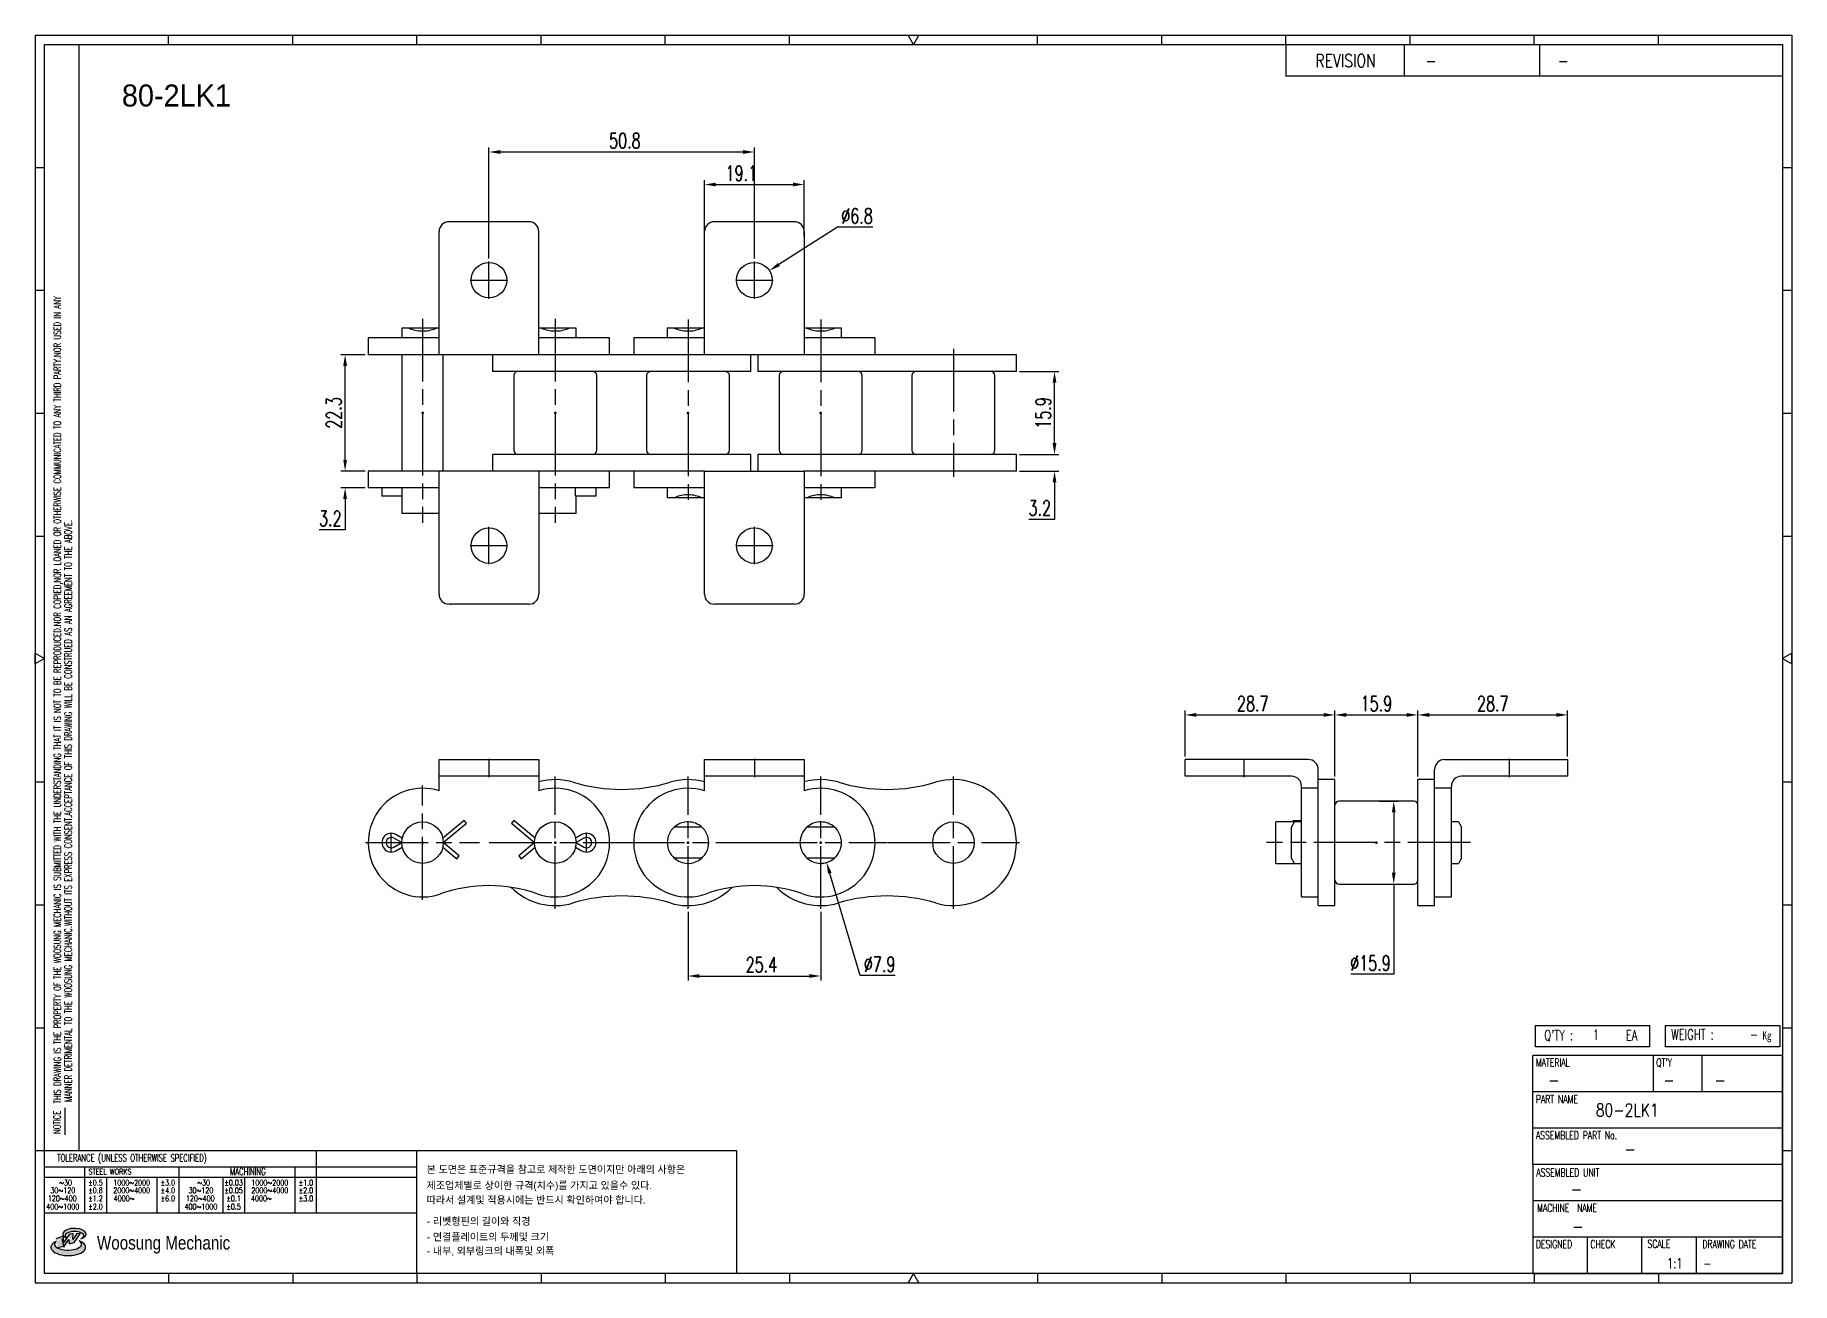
# Model space of a CAD drawing. Header units: millimetres. Extents: x 1209 to 1546, y 59 to 298.
import ezdxf
from ezdxf.enums import TextEntityAlignment as Align

# ---------------------------------------------------------------- set-up
doc = ezdxf.new("R2010")
doc.units = ezdxf.units.MM
doc.linetypes.add('AM_ISO08W050', pattern=[18, 12, -1.5, 3, -1.5])
doc.layers.get('Defpoints').update_dxf_attribs({"color": 80})
doc.layers.add('2d ConnectionPoints', color=7, linetype='Continuous', lineweight=50)
doc.layers.add('CL1', color=140, linetype='AM_ISO08W050', lineweight=25)
for name, color, linetype in [('S-DIM', 7, 'Continuous'), ('TITLE', 7, 'Continuous'), ('도면레이아웃', 7, 'Continuous')]:
    doc.layers.add(name, color=color, linetype=linetype)
doc.styles.add('HAN', font='ROMANS.shx', dxfattribs={"width": 0.7, "bigfont": 'whgtxt.shx'})
doc.styles.add('HKD_ST2', font='romans.shx', dxfattribs={"width": 0.7, "height": 4, "bigfont": '@extfont2.shx'})
doc.styles.add('HSG', font='SIMPLEX.shx', dxfattribs={"width": 0.7, "bigfont": 'HSG.shx'})
doc.styles.add('MtXpl_', font='Gulim.ttf')
doc.styles.add('SLDTEXTSTYLE4', font='arial.ttf', dxfattribs={"width": 0.8})
doc.dimstyles.new('AP1.2', dxfattribs={"dimscale": 1.2, "dimtxt": 2.4, "dimasz": 1.8, "dimexe": 0.7, "dimexo": 0.5, "dimgap": 0.6, "dimtad": 1, "dimtoh": 1, "dimdec": 1, "dimrnd": 0.01, "dimzin": 9, "dimdsep": 46, "dimtxsty": 'HSG', "dimcen": 0, "dimclrd": 251, "dimclre": 251, "dimclrt": 60, "dimazin": 2, "dimtp": 1, "dimtm": 1, "dimtfac": 0.5, "dimtdec": 1, "dimtofl": 0, "dimtmove": 0, "dimatfit": 3, "dimfxl": 0, "dimtvp": 1, "dimtolj": 2, "dimlwd": -1, "dimlwe": -1, "dimarcsym": 0})

# ---------------------------------------------------------------- blocks, each defined once
blk = doc.blocks.new('MAST')
at = {"layer": '도면레이아웃'}
h = blk.add_hatch(color=10, dxfattribs=at)
h.paths.add_polyline_path([(1.544, 35.177), (1.554, 34.966), (1.779, 35.034), (2.054, 35.422), (1.908, 35.446), (1.728, 35.167), (1.741, 35.439), (1.547, 35.405), (1.292, 35.041), (1.295, 35.33), (0.943, 35.208), (1.03, 34.8), (1.336, 34.885)])
edge = h.paths.add_edge_path()
edge.add_ellipse((1.795, 35.421), major_axis=(-0.53, 0), ratio=0.487785, start_angle=122.36065, end_angle=403.39574)
edge.add_line((1.411, 35.244), (1.419, 35.261))
edge.add_ellipse((1.798, 35.344), major_axis=(-0.423, 0), ratio=0.444396, start_angle=131.58977, end_angle=386.19408, ccw=False)
edge = h.paths.add_edge_path()
edge.add_ellipse((1.512, 34.815), major_axis=(-0.793, 0), ratio=0.480113, start_angle=314.67633, end_angle=590.85213)
edge.add_ellipse((1.501, 34.958), major_axis=(-0.62, 0), ratio=0.43311, start_angle=331.7024, end_angle=574.42495, ccw=False)
at = {"color": 140}
for p, q in [((0, 90.118), (80.15, 90.118)), ((0, 90.118), (0, 33.191)), ((80.15, 90.118), (80.15, 33.191)), ((57.068, 89.693), (57.068, 88.246)), ((62.47, 89.693), (62.47, 88.246)), ((68.635, 89.693), (68.635, 88.246)), ((79.725, 88.246), (57.068, 88.246)), ((68.449, 43.961), (68.449, 44.936)), ((68.449, 44.936), (73.654, 44.936)), ((73.654, 44.936), (73.654, 43.961)), ((74.39, 43.961), (74.39, 44.936)), ((74.39, 44.936), (79.595, 44.936)), ((79.595, 44.936), (79.595, 43.961)), ((68.336, 38.59), (68.336, 43.563)), ((79.725, 43.563), (68.336, 43.563)), ((73.654, 43.961), (68.449, 43.961)), ((73.827, 43.563), (73.827, 41.905)), ((79.595, 43.961), (74.39, 43.961)), ((76.037, 43.563), (76.037, 41.905)), ((79.725, 38.59), (79.725, 43.563)), ((79.725, 41.905), (68.336, 41.905)), ((79.725, 40.248), (68.336, 40.248)), ((68.336, 38.59), (68.336, 33.616)), ((79.725, 38.59), (68.336, 38.59)), ((79.725, 33.616), (79.725, 38.59)), ((79.725, 36.932), (68.336, 36.932)), ((79.725, 35.274), (68.336, 35.274)), ((70.822, 33.616), (70.822, 35.274)), ((73.309, 33.616), (73.309, 35.274)), ((75.796, 33.616), (75.796, 35.274)), ((0, 33.191), (80.15, 33.191)), ((68.336, 33.616), (79.725, 33.616))]:
    blk.add_line(p, q, dxfattribs=at)
for p, q in [((6.089, 89.693), (6.089, 90.118)), ((11.753, 89.693), (11.753, 90.118)), ((17.418, 89.693), (17.418, 90.118)), ((23.082, 89.693), (23.082, 90.118)), ((28.746, 89.693), (28.746, 90.118)), ((34.411, 89.693), (34.411, 90.118)), ((45.739, 89.693), (45.739, 90.118)), ((51.404, 89.693), (51.404, 90.118)), ((57.068, 89.693), (57.068, 90.118)), ((62.732, 89.693), (62.732, 90.118)), ((68.397, 89.693), (68.397, 90.118)), ((74.061, 89.693), (74.061, 90.118)), ((0, 84.085), (0.425, 84.085)), ((79.725, 84.085), (80.15, 84.085)), ((0, 78.478), (0.425, 78.478)), ((79.725, 78.478), (80.15, 78.478)), ((0, 72.87), (0.425, 72.87)), ((79.725, 72.87), (80.15, 72.87)), ((0, 67.262), (0.425, 67.262)), ((79.725, 67.262), (80.15, 67.262)), ((0, 56.047), (0.425, 56.047)), ((79.725, 56.047), (80.15, 56.047)), ((0, 50.439), (0.425, 50.439)), ((79.725, 50.439), (80.15, 50.439)), ((0, 44.832), (0.425, 44.832)), ((79.725, 44.832), (80.15, 44.832)), ((1.377, 39.947), (1.377, 41.174)), ((0, 39.224), (0.425, 39.224)), ((79.725, 39.224), (80.15, 39.224)), ((6.089, 33.616), (6.089, 33.191)), ((11.753, 33.616), (11.753, 33.191)), ((17.418, 33.616), (17.418, 33.191)), ((23.082, 33.616), (23.082, 33.191)), ((28.746, 33.616), (28.746, 33.191)), ((34.411, 33.616), (34.411, 33.191)), ((45.739, 33.616), (45.739, 33.191)), ((51.404, 33.616), (51.404, 33.191)), ((57.068, 33.616), (57.068, 33.191)), ((62.732, 33.616), (62.732, 33.191)), ((68.397, 33.616), (68.397, 33.191)), ((74.061, 33.616), (74.061, 33.191))]:
    blk.add_line(p, q)
at = {"color": 2}
for p, q in [((2.017, 39.224), (2.017, 89.693)), ((0.425, 39.224), (17.418, 39.224)), ((0.425, 38.487), (17.418, 38.487)), ((2.257, 38.487), (2.257, 36.382)), ((6.557, 38.5), (6.557, 36.382)), ((11.857, 38.487), (11.857, 36.382)), ((12.816, 39.224), (12.816, 36.382)), ((17.418, 33.616), (17.418, 39.224)), ((0.425, 38.012), (17.418, 38.012)), ((3.257, 38.012), (3.257, 36.382)), ((5.557, 38.012), (5.557, 36.382)), ((8.557, 38.012), (8.557, 36.382)), ((9.557, 38.026), (9.557, 36.382)), ((0.425, 36.382), (17.418, 36.382))]:
    blk.add_line(p, q, dxfattribs=at)
for points in [[(40.075, 89.693), (39.83, 90.118), (40.32, 90.118)], [(0.425, 61.679), (0, 61.433), (0, 61.924)], [(79.725, 61.679), (80.15, 61.433), (80.15, 61.924)], [(40.075, 33.616), (39.83, 33.191), (40.32, 33.191)]]:
    blk.add_lwpolyline(points, close=True)
at = {"color": 140}
blk.add_lwpolyline([(0.425, 89.693), (79.725, 89.693), (79.725, 33.616), (0.425, 33.616)], close=True, dxfattribs=at)
at = {"layer": '도면레이아웃'}
for p, q in [((1.295, 35.33), (0.943, 35.208)), ((1.547, 35.405), (1.292, 35.041)), ((1.292, 35.041), (1.295, 35.33)), ((1.741, 35.439), (1.547, 35.405)), ((1.908, 35.446), (1.728, 35.167)), ((1.728, 35.167), (1.741, 35.439)), ((1.779, 35.034), (2.054, 35.422)), ((2.054, 35.422), (1.908, 35.446)), ((1.03, 34.8), (1.336, 34.885)), ((1.224, 35.208), (1.311, 34.8)), ((1.224, 35.208), (1.224, 35.208)), ((1.336, 34.885), (1.544, 35.177)), ((1.419, 35.261), (1.411, 35.244)), ((1.544, 35.177), (1.554, 34.966)), ((1.554, 34.966), (1.779, 35.034))]:
    blk.add_line(p, q, dxfattribs=at)
for centre, major_axis, ratio, start_param, end_param in [((1.795, 35.421), (-0.53, 0), 0.487785, 2.135596, 7.040584), ((1.798, 35.344), (-0.423, 0), 0.444396, 2.296675, 6.740358), ((1.512, 34.815), (-0.793, 0), 0.480113, 5.492138, 10.312315), ((1.501, 34.958), (-0.62, 0), 0.43311, 5.789299, 10.025607)]:
    blk.add_ellipse(centre, major_axis=major_axis, ratio=ratio, start_param=start_param, end_param=end_param, dxfattribs=at)
for s, height, style, width, p in [('REVISION', 0.5806, 'HAN', 0.8, (58.415, 88.664)), ('-', 0.581, 'HAN', 0.8, (63.426, 88.664)), ('-', 0.581, 'HAN', 0.8, (69.468, 88.664)), ("Q'TY : ", 0.4746, 'HKD_ST2', 0.7, (68.857, 44.253)), ('1', 0.475, 'HKD_ST2', 0.7, (71.071, 44.275)), ('EA', 0.4746, 'HKD_ST2', 0.7, (72.578, 44.253)), ('WEIGHT : ', 0.4746, 'HKD_ST2', 0.7, (74.65, 44.286)), ('-', 0.581, 'HAN', 0.8, (69.029, 42.157)), ('-', 0.581, 'HAN', 0.8, (74.289, 42.157)), ('-', 0.581, 'HAN', 0.8, (76.623, 42.157)), ('-', 0.581, 'HAN', 0.8, (72.515, 39.013)), ('-', 0.581, 'HAN', 0.8, (70.067, 37.189)), ('-', 0.581, 'HAN', 0.8, (70.126, 35.48)), ('1:1', 0.4746, 'HKD_ST2', 0.7, (74.458, 33.848)), ('-', 0.475, 'HKD_ST2', 0.7, (76.112, 33.837))]:
    blk.add_text(s, height=height, dxfattribs=dict(style=style, width=width)).set_placement(p)
at = {"color": 6, "style": 'HKD_ST2', "width": 0.7}
for s, p in [(' THIS DRAWING IS THE PROPERTY OF THE WOOSUNG MECHANIC IS SUBMITTED WITH THE UNDERSTANDING THAT IT IS NOT TO BE REPRODUCED.NOR COPIED,NOR LOANED OR OTHERWISE COMMUNICATED TO ANY THIRD PARTY.NOR USED IN ANY', (1.173, 41.217)), ('MANNER DETRIMENTAL TO THE WOOSUNG MECHANIC.WITHOUT ITS EXPRESS CONSENT.ACCEPTANCE OF THIS DRAWING WILL BE CONSTRUED AS AN AGREEMENT TO THE ABOVE.', (1.672, 41.447))]:
    blk.add_text(s, height=0.326266, rotation=90, dxfattribs=at).set_placement(p)
at = {"style": 'HKD_ST2', "width": 0.7}
blk.add_text('-', height=0.475, dxfattribs=at).set_placement((78.613, 44.286), align=Align.RIGHT)
at = {"color": 254, "style": 'HKD_ST2', "width": 0.7}
for s, height, p in [('MATERIAL', 0.3651, (68.474, 43.425)), ("QT'Y", 0.3651, (73.965, 43.425)), ('PART NAME', 0.3651, (68.474, 41.756)), ('ASSEMBLED PART No.', 0.36511, (68.474, 40.109)), ('ASSEMBLED UNIT', 0.36511, (68.49, 38.408)), ('MACHINE  NAME', 0.36511, (68.532, 36.794)), ('DESIGNED', 0.3651, (68.474, 35.136)), ('CHECK', 0.3651, (70.961, 35.136)), ('SCALE', 0.3651, (73.566, 35.153)), ('DRAWING DATE', 0.36511, (76.071, 35.141))]:
    blk.add_text(s, height=height, dxfattribs=at).set_placement(p, align=Align.TOP_LEFT)
at = {"style": 'HKD_ST2', "width": 0.7}
blk.add_text('NOTICE', height=0.3263, rotation=90, dxfattribs=at).set_placement((1.163, 39.988))
blk.add_text('TOLERANCE (UNLESS OTHERWISE SPECIFIED)', height=0.32627, dxfattribs=at).set_placement((4.417, 38.896), align=Align.MIDDLE_CENTER)
at = {"color": 4, "style": 'HKD_ST2', "width": 0.7}
for s, height, p in [('%%12630', 0.261, (1.389, 37.762)), ('1000%%1262000', 0.26101, (4.407, 37.762)), ('%%12630', 0.261, (7.689, 37.762)), ('1000%%1262000', 0.26101, (10.707, 37.762)), ('120%%126400', 0.26101, (1.237, 37.045)), ('30%%126120', 0.261, (1.263, 37.411)), ('4000%%126', 0.261, (4.061, 37.045)), ('2000%%1264000', 0.26101, (4.407, 37.411)), ('120%%126400', 0.26101, (7.537, 37.045)), ('30%%126120', 0.261, (7.563, 37.411)), ('4000%%126', 0.261, (10.321, 37.045)), ('2000%%1264000', 0.26101, (10.707, 37.411)), ('400%%1261000', 0.26101, (1.263, 36.67)), ('400%%1261000', 0.26101, (7.563, 36.67))]:
    blk.add_text(s, height=height, dxfattribs=at).set_placement(p, align=Align.MIDDLE_CENTER)
for s, height, p in [('%%P0.5', 0.261, (2.757, 37.762)), ('STEEL WORKS', 0.26101, (3.416, 38.268)), ('%%P3.0', 0.261, (6.057, 37.762)), ('%%P0.03', 0.261, (9.057, 37.762)), ('MACHINING', 0.3263, (9.707, 38.27)), ('%%P1.0', 0.261, (12.357, 37.762)), ('%%P0.8', 0.261, (2.757, 37.411)), ('%%P1.2', 0.261, (2.757, 37.045)), ('%%P4.0', 0.261, (6.057, 37.411)), ('%%P6.0', 0.261, (6.057, 37.045)), ('%%P0.05', 0.261, (9.057, 37.411)), ('%%P0.1', 0.261, (9.057, 37.045)), ('%%P2.0', 0.261, (12.357, 37.411)), ('%%P3.0', 0.261, (12.357, 37.045)), ('%%P2.0', 0.261, (2.757, 36.67)), ('%%P0.5', 0.261, (9.057, 36.67))]:
    blk.add_text(s, height=height, dxfattribs=at).set_placement(p, align=Align.MIDDLE)
at = {"color": 1, "style": 'SLDTEXTSTYLE4', "width": 0.8}
blk.add_text('Woosung Mechanic', height=0.61957, dxfattribs=at).set_placement((2.822, 34.711))
at = {"layer": 'TITLE', "width": 0.8}
blk.add_text('Kg', height=0.3789, dxfattribs=at).set_placement((78.807, 44.286))
blk = doc.blocks.new('*D2')
at = {"layer": 'Defpoints', "color": 0, "transparency": 16777216}
for p in [(1397.29, 217.32), (1404.59, 217.32), (1397.29, 214.12)]:
    blk.add_point(p, dxfattribs=at)
at = {"layer": 'S-DIM', "color": 251, "linetype": 'ByBlock', "transparency": 16777216}
for p, q in [((1404.59, 219.48), (1404.59, 221.64)), ((1397.89, 217.32), (1405.43, 217.32)), ((1397.89, 214.12), (1405.43, 214.12)), ((1404.59, 211.96), (1404.59, 204.89)), ((1404.59, 204.89), (1399.65, 204.89))]:
    blk.add_line(p, q, dxfattribs=at)
at = {"layer": 'S-DIM', "color": 251, "transparency": 16777216}
for points in [[(1404.23, 219.48), (1404.95, 219.48), (1404.59, 217.32)], [(1404.23, 211.96), (1404.95, 211.96), (1404.59, 214.12)]]:
    blk.add_solid(points, dxfattribs=at)
at = {"layer": 'S-DIM', "color": 60, "transparency": 16777216, "insert": (1401.76, 207.05), "char_height": 2.88, "attachment_point": 5, "style": 'HSG'}
blk.add_mtext('\\A2;3.2', dxfattribs=at)
blk = doc.blocks.new('*D3')
at = {"layer": 'Defpoints', "color": 0, "transparency": 16777216}
for p in [(1397.29, 233.2), (1404.59, 233.2), (1397.29, 217.32)]:
    blk.add_point(p, dxfattribs=at)
at = {"layer": 'S-DIM', "color": 251, "linetype": 'ByBlock', "transparency": 16777216}
for p, q in [((1397.89, 233.2), (1405.43, 233.2)), ((1404.59, 219.48), (1404.59, 231.04)), ((1397.89, 217.32), (1405.43, 217.32))]:
    blk.add_line(p, q, dxfattribs=at)
at = {"layer": 'S-DIM', "color": 251, "transparency": 16777216}
for points in [[(1404.23, 231.04), (1404.95, 231.04), (1404.59, 233.2)], [(1404.23, 219.48), (1404.95, 219.48), (1404.59, 217.32)]]:
    blk.add_solid(points, dxfattribs=at)
at = {"layer": 'S-DIM', "color": 60, "transparency": 16777216, "insert": (1402.43, 225.26), "char_height": 2.88, "attachment_point": 5, "rotation": 90, "style": 'HSG'}
blk.add_mtext('\\A2;15.9', dxfattribs=at)
blk = doc.blocks.new('*D4')
at = {"layer": 'Defpoints', "color": 0, "transparency": 16777216}
for p in [(1347.14, 275.2), (1296.34, 254.23), (1347.14, 254.23)]:
    blk.add_point(p, dxfattribs=at)
at = {"layer": 'S-DIM', "color": 251, "linetype": 'ByBlock', "transparency": 16777216}
for p, q in [((1296.34, 254.83), (1296.34, 276.04)), ((1347.14, 254.83), (1347.14, 276.04)), ((1298.5, 275.2), (1344.98, 275.2))]:
    blk.add_line(p, q, dxfattribs=at)
at = {"layer": 'S-DIM', "color": 251, "transparency": 16777216}
for points in [[(1298.5, 275.56), (1298.5, 274.84), (1296.34, 275.2)], [(1344.98, 275.56), (1344.98, 274.84), (1347.14, 275.2)]]:
    blk.add_solid(points, dxfattribs=at)
at = {"layer": 'S-DIM', "color": 60, "transparency": 16777216, "insert": (1322.35, 277.36), "char_height": 2.88, "attachment_point": 5, "style": 'HSG'}
blk.add_mtext('\\A2;50.8', dxfattribs=at)
blk = doc.blocks.new('*D5')
at = {"layer": 'Defpoints', "color": 0, "transparency": 16777216}
for p in [(1356.69, 268.97), (1337.59, 258.45), (1356.69, 258.45)]:
    blk.add_point(p, dxfattribs=at)
at = {"layer": 'S-DIM', "color": 251, "linetype": 'ByBlock', "transparency": 16777216}
for p, q in [((1337.59, 259.05), (1337.59, 269.81)), ((1356.69, 259.05), (1356.69, 269.81)), ((1339.75, 268.97), (1354.53, 268.97))]:
    blk.add_line(p, q, dxfattribs=at)
at = {"layer": 'S-DIM', "color": 251, "transparency": 16777216}
for points in [[(1339.75, 269.33), (1339.75, 268.61), (1337.59, 268.97)], [(1354.53, 269.33), (1354.53, 268.61), (1356.69, 268.97)]]:
    blk.add_solid(points, dxfattribs=at)
at = {"layer": 'S-DIM', "color": 60, "transparency": 16777216, "insert": (1344.64, 271.13), "char_height": 2.88, "attachment_point": 5, "style": 'HSG'}
blk.add_mtext('\\A2;19.1', dxfattribs=at)
blk = doc.blocks.new('*D6')
at = {"layer": 'Defpoints', "color": 0, "transparency": 16777216}
for p in [(1350.01, 252.49), (1344.27, 248.83)]:
    blk.add_point(p, dxfattribs=at)
at = {"layer": 'S-DIM', "color": 251, "linetype": 'ByBlock', "transparency": 16777216}
for p, q in [((1363.06, 260.8), (1351.83, 253.65)), ((1369.82, 260.8), (1363.06, 260.8))]:
    blk.add_line(p, q, dxfattribs=at)
at = {"layer": 'S-DIM', "color": 251, "transparency": 16777216}
blk.add_solid([(1351.64, 253.95), (1352.02, 253.34), (1350.01, 252.49)], dxfattribs=at)
at = {"layer": 'S-DIM', "color": 60, "transparency": 16777216, "insert": (1366.8, 262.96), "char_height": 2.88, "attachment_point": 5, "style": 'HSG'}
blk.add_mtext('\\A2;∅6.8', dxfattribs=at)
blk = doc.blocks.new('*D7')
at = {"layer": 'Defpoints', "color": 0, "transparency": 16777216}
for p in [(1268.81, 214.12), (1273.24, 214.12), (1273.24, 210.92)]:
    blk.add_point(p, dxfattribs=at)
at = {"layer": 'S-DIM', "color": 251, "linetype": 'ByBlock', "transparency": 16777216}
for p, q in [((1268.81, 216.28), (1268.81, 218.44)), ((1272.64, 214.12), (1267.97, 214.12)), ((1272.64, 210.92), (1267.97, 210.92)), ((1268.81, 208.76), (1268.81, 202.89)), ((1268.81, 202.89), (1263.87, 202.89))]:
    blk.add_line(p, q, dxfattribs=at)
at = {"layer": 'S-DIM', "color": 251, "transparency": 16777216}
for points in [[(1268.45, 216.28), (1269.17, 216.28), (1268.81, 214.12)], [(1268.45, 208.76), (1269.17, 208.76), (1268.81, 210.92)]]:
    blk.add_solid(points, dxfattribs=at)
at = {"layer": 'S-DIM', "color": 60, "transparency": 16777216, "insert": (1265.98, 205.05), "char_height": 2.88, "attachment_point": 5, "style": 'HSG'}
blk.add_mtext('\\A2;3.2', dxfattribs=at)
blk = doc.blocks.new('*D8')
at = {"layer": 'Defpoints', "color": 0, "transparency": 16777216}
for p in [(1268.81, 236.4), (1273.24, 236.4), (1273.24, 214.12)]:
    blk.add_point(p, dxfattribs=at)
at = {"layer": 'S-DIM', "color": 251, "linetype": 'ByBlock', "transparency": 16777216}
for p, q in [((1272.64, 236.4), (1267.97, 236.4)), ((1268.81, 216.28), (1268.81, 234.24)), ((1272.64, 214.12), (1267.97, 214.12))]:
    blk.add_line(p, q, dxfattribs=at)
at = {"layer": 'S-DIM', "color": 251, "transparency": 16777216}
for points in [[(1268.45, 234.24), (1269.17, 234.24), (1268.81, 236.4)], [(1268.45, 216.28), (1269.17, 216.28), (1268.81, 214.12)]]:
    blk.add_solid(points, dxfattribs=at)
at = {"layer": 'S-DIM', "color": 60, "transparency": 16777216, "insert": (1266.65, 225.26), "char_height": 2.88, "attachment_point": 5, "rotation": 90, "style": 'HSG'}
blk.add_mtext('\\A2;22.3', dxfattribs=at)
blk = doc.blocks.new('*D9')
at = {"layer": 'Defpoints', "color": 0, "transparency": 16777216}
for p in [(1334.44, 130.36), (1359.84, 130.36), (1359.84, 117.49)]:
    blk.add_point(p, dxfattribs=at)
at = {"layer": 'S-DIM', "color": 251, "linetype": 'ByBlock', "transparency": 16777216}
for p, q in [((1334.44, 129.76), (1334.44, 116.65)), ((1359.84, 129.76), (1359.84, 116.65)), ((1336.6, 117.49), (1357.68, 117.49))]:
    blk.add_line(p, q, dxfattribs=at)
at = {"layer": 'S-DIM', "color": 251, "transparency": 16777216}
for points in [[(1336.6, 117.85), (1336.6, 117.13), (1334.44, 117.49)], [(1357.68, 117.85), (1357.68, 117.13), (1359.84, 117.49)]]:
    blk.add_solid(points, dxfattribs=at)
at = {"layer": 'S-DIM', "color": 60, "transparency": 16777216, "insert": (1348.5, 119.65), "char_height": 2.88, "attachment_point": 5, "style": 'HSG'}
blk.add_mtext('\\A2;25.4', dxfattribs=at)
blk = doc.blocks.new('*D10')
at = {"layer": 'Defpoints', "color": 0, "transparency": 16777216}
for p in [(1358.71, 146.82), (1360.97, 139.21)]:
    blk.add_point(p, dxfattribs=at)
at = {"layer": 'S-DIM', "color": 251, "linetype": 'ByBlock', "transparency": 16777216}
for p, q in [((1367.41, 117.58), (1361.59, 137.14)), ((1374.08, 117.58), (1367.41, 117.58))]:
    blk.add_line(p, q, dxfattribs=at)
blk.add_arc((1359.84, 143.02), 3.97, 274.4539, 302.7503, dxfattribs=at)
at = {"layer": 'S-DIM', "color": 251, "transparency": 16777216}
blk.add_solid([(1361.93, 137.24), (1361.24, 137.04), (1360.97, 139.21)], dxfattribs=at)
at = {"layer": 'S-DIM', "color": 60, "transparency": 16777216, "insert": (1371.11, 119.74), "char_height": 2.88, "attachment_point": 5, "style": 'HSG'}
blk.add_mtext('\\A2;∅7.9', dxfattribs=at)
blk = doc.blocks.new('*D11')
at = {"layer": 'Defpoints', "color": 0, "transparency": 16777216}
for p in [(1458.26, 167.46), (1429.6, 158.92), (1458.26, 155.07)]:
    blk.add_point(p, dxfattribs=at)
at = {"layer": 'S-DIM', "color": 251, "linetype": 'ByBlock', "transparency": 16777216}
for p, q in [((1429.6, 159.52), (1429.6, 168.3)), ((1458.26, 155.67), (1458.26, 168.3)), ((1431.76, 167.46), (1456.1, 167.46))]:
    blk.add_line(p, q, dxfattribs=at)
at = {"layer": 'S-DIM', "color": 251, "transparency": 16777216}
for points in [[(1431.76, 167.82), (1431.76, 167.1), (1429.6, 167.46)], [(1456.1, 167.82), (1456.1, 167.1), (1458.26, 167.46)]]:
    blk.add_solid(points, dxfattribs=at)
at = {"layer": 'S-DIM', "color": 60, "transparency": 16777216, "insert": (1442.53, 169.62), "char_height": 2.88, "attachment_point": 5, "style": 'HSG'}
blk.add_mtext('\\A2;28.7', dxfattribs=at)
blk = doc.blocks.new('*D12')
at = {"layer": 'Defpoints', "color": 0, "transparency": 16777216}
for p in [(1474.14, 167.46), (1458.26, 155.07), (1474.14, 155.07)]:
    blk.add_point(p, dxfattribs=at)
at = {"layer": 'S-DIM', "color": 251, "linetype": 'ByBlock', "transparency": 16777216}
for p, q in [((1458.26, 155.67), (1458.26, 168.3)), ((1474.14, 155.67), (1474.14, 168.3)), ((1460.42, 167.46), (1471.98, 167.46))]:
    blk.add_line(p, q, dxfattribs=at)
at = {"layer": 'S-DIM', "color": 251, "transparency": 16777216}
for points in [[(1460.42, 167.82), (1460.42, 167.1), (1458.26, 167.46)], [(1471.98, 167.82), (1471.98, 167.1), (1474.14, 167.46)]]:
    blk.add_solid(points, dxfattribs=at)
at = {"layer": 'S-DIM', "color": 60, "transparency": 16777216, "insert": (1466.2, 169.62), "char_height": 2.88, "attachment_point": 5, "style": 'HSG'}
blk.add_mtext('\\A2;15.9', dxfattribs=at)
blk = doc.blocks.new('*D13')
at = {"layer": 'Defpoints', "color": 0, "transparency": 16777216}
for p in [(1502.8, 167.46), (1502.8, 158.92), (1474.14, 155.07)]:
    blk.add_point(p, dxfattribs=at)
at = {"layer": 'S-DIM', "color": 251, "linetype": 'ByBlock', "transparency": 16777216}
for p, q in [((1474.14, 155.67), (1474.14, 168.3)), ((1502.8, 159.52), (1502.8, 168.3)), ((1476.3, 167.46), (1500.64, 167.46))]:
    blk.add_line(p, q, dxfattribs=at)
at = {"layer": 'S-DIM', "color": 251, "transparency": 16777216}
for points in [[(1476.3, 167.82), (1476.3, 167.1), (1474.14, 167.46)], [(1500.64, 167.82), (1500.64, 167.1), (1502.8, 167.46)]]:
    blk.add_solid(points, dxfattribs=at)
at = {"layer": 'S-DIM', "color": 60, "transparency": 16777216, "insert": (1488.47, 169.62), "char_height": 2.88, "attachment_point": 5, "style": 'HSG'}
blk.add_mtext('\\A2;28.7', dxfattribs=at)
blk = doc.blocks.new('*D14')
at = {"layer": 'Defpoints', "color": 0, "transparency": 16777216}
for p in [(1466.2, 150.96), (1466.2, 135.08), (1469.51, 135.08)]:
    blk.add_point(p, dxfattribs=at)
at = {"layer": 'S-DIM', "color": 251, "linetype": 'ByBlock', "transparency": 16777216}
for p, q in [((1466.8, 150.96), (1470.35, 150.96)), ((1469.51, 148.8), (1469.51, 137.24)), ((1466.8, 135.08), (1470.35, 135.08)), ((1469.51, 135.08), (1469.51, 117.81)), ((1469.51, 117.81), (1461.3, 117.81))]:
    blk.add_line(p, q, dxfattribs=at)
at = {"layer": 'S-DIM', "color": 251, "transparency": 16777216}
for points in [[(1469.15, 148.8), (1469.87, 148.8), (1469.51, 150.96)], [(1469.15, 137.24), (1469.87, 137.24), (1469.51, 135.08)]]:
    blk.add_solid(points, dxfattribs=at)
at = {"layer": 'S-DIM', "color": 60, "transparency": 16777216, "insert": (1465.05, 119.97), "char_height": 2.88, "attachment_point": 5, "style": 'HSG'}
blk.add_mtext('\\A2;%%c15.9', dxfattribs=at)

msp = doc.modelspace()

# ---------------------------------------------------------------- linework, layer by layer
for p, q in [((1286.79, 236.4), (1286.79, 259.95)), ((1303.98, 261.86), (1288.7, 261.86)), ((1305.89, 236.4), (1305.89, 259.95)), ((1337.59, 236.4), (1337.59, 259.95)), ((1354.78, 261.86), (1339.5, 261.86)), ((1356.69, 259.95), (1356.69, 236.4)), ((1286.79, 239.6), (1273.24, 239.6)), ((1273.24, 239.6), (1273.24, 236.4)), ((1279.67, 241.51), (1279.67, 239.6)), ((1286.79, 241.51), (1279.67, 241.51)), ((1281.01, 241.51), (1281.28, 241.38)), ((1281.28, 241.38), (1281.57, 241.27)), ((1281.57, 241.27), (1281.88, 241.17)), ((1281.88, 241.17), (1282.19, 241.09)), ((1282.19, 241.09), (1282.52, 241.03)), ((1282.52, 241.03), (1282.86, 240.98)), ((1282.86, 240.98), (1283.2, 240.95)), ((1283.2, 240.95), (1283.54, 240.94)), ((1283.54, 240.94), (1283.89, 240.94)), ((1283.89, 240.94), (1284.23, 240.96)), ((1284.23, 240.96), (1284.57, 241)), ((1284.57, 241), (1284.91, 241.06)), ((1284.91, 241.06), (1285.23, 241.13)), ((1285.23, 241.13), (1285.54, 241.21)), ((1285.54, 241.21), (1285.84, 241.32)), ((1285.84, 241.32), (1286.12, 241.44)), ((1286.12, 241.44), (1286.27, 241.51)), ((1313.01, 241.51), (1305.89, 241.51)), ((1319.44, 239.6), (1305.89, 239.6)), ((1306.41, 241.51), (1306.68, 241.38)), ((1306.68, 241.38), (1306.97, 241.27)), ((1306.97, 241.27), (1307.28, 241.17)), ((1307.28, 241.17), (1307.59, 241.09)), ((1307.59, 241.09), (1307.92, 241.03)), ((1307.92, 241.03), (1308.26, 240.98)), ((1308.26, 240.98), (1308.6, 240.95)), ((1308.6, 240.95), (1308.94, 240.94)), ((1308.94, 240.94), (1309.29, 240.94)), ((1309.29, 240.94), (1309.63, 240.96)), ((1309.63, 240.96), (1309.97, 241)), ((1309.97, 241), (1310.31, 241.06)), ((1310.31, 241.06), (1310.63, 241.13)), ((1310.63, 241.13), (1310.94, 241.21)), ((1310.94, 241.21), (1311.24, 241.32)), ((1311.24, 241.32), (1311.52, 241.44)), ((1311.52, 241.44), (1311.67, 241.51)), ((1313.01, 239.6), (1313.01, 241.51)), ((1319.44, 236.4), (1319.44, 239.6)), ((1337.59, 239.6), (1324.04, 239.6)), ((1324.04, 239.6), (1324.04, 236.4)), ((1330.47, 241.51), (1330.47, 239.6)), ((1337.59, 241.51), (1330.47, 241.51)), ((1331.81, 241.51), (1332.08, 241.38)), ((1332.08, 241.38), (1332.37, 241.27)), ((1332.37, 241.27), (1332.68, 241.17)), ((1332.68, 241.17), (1332.99, 241.09)), ((1332.99, 241.09), (1333.32, 241.03)), ((1333.32, 241.03), (1333.66, 240.98)), ((1333.66, 240.98), (1334, 240.95)), ((1334, 240.95), (1334.34, 240.94)), ((1334.34, 240.94), (1334.69, 240.94)), ((1334.69, 240.94), (1335.03, 240.96)), ((1335.03, 240.96), (1335.37, 241)), ((1335.37, 241), (1335.71, 241.06)), ((1335.71, 241.06), (1336.03, 241.13)), ((1336.03, 241.13), (1336.34, 241.21)), ((1336.34, 241.21), (1336.64, 241.32)), ((1336.64, 241.32), (1336.92, 241.44)), ((1336.92, 241.44), (1337.07, 241.51)), ((1363.81, 241.51), (1356.69, 241.51)), ((1370.24, 239.6), (1356.69, 239.6)), ((1357.21, 241.51), (1357.48, 241.38)), ((1357.48, 241.38), (1357.77, 241.27)), ((1357.77, 241.27), (1358.08, 241.17)), ((1358.08, 241.17), (1358.39, 241.09)), ((1358.39, 241.09), (1358.72, 241.03)), ((1358.72, 241.03), (1359.06, 240.98)), ((1359.06, 240.98), (1359.4, 240.95)), ((1359.4, 240.95), (1359.74, 240.94)), ((1359.74, 240.94), (1360.09, 240.94)), ((1360.09, 240.94), (1360.43, 240.96)), ((1360.43, 240.96), (1360.77, 241)), ((1360.77, 241), (1361.11, 241.06)), ((1361.11, 241.06), (1361.43, 241.13)), ((1361.43, 241.13), (1361.74, 241.21)), ((1361.74, 241.21), (1362.04, 241.32)), ((1362.04, 241.32), (1362.32, 241.44)), ((1362.32, 241.44), (1362.47, 241.51)), ((1363.81, 239.6), (1363.81, 241.51)), ((1370.24, 236.4), (1370.24, 239.6)), ((1305.89, 236.4), (1273.24, 236.4)), ((1279.67, 236.4), (1279.67, 214.12)), ((1287.61, 214.12), (1287.61, 236.4)), ((1296.99, 236.4), (1296.99, 233.2)), ((1337.59, 236.4), (1305.89, 236.4)), ((1356.69, 236.4), (1337.59, 236.4)), ((1346.49, 233.2), (1346.49, 236.4)), ((1347.79, 236.4), (1347.79, 233.2)), ((1397.29, 236.4), (1356.69, 236.4)), ((1397.29, 233.2), (1397.29, 236.4)), ((1346.49, 233.2), (1296.99, 233.2)), ((1301.1, 232.4), (1301.1, 218.11)), ((1316.98, 218.11), (1316.98, 232.4)), ((1326.5, 232.4), (1326.5, 218.11)), ((1342.38, 218.11), (1342.38, 232.4)), ((1397.29, 233.2), (1347.79, 233.2)), ((1351.9, 232.4), (1351.9, 218.11)), ((1367.78, 218.11), (1367.78, 232.4)), ((1377.3, 232.4), (1377.3, 218.11)), ((1393.18, 218.11), (1393.18, 232.4)), ((1296.99, 217.32), (1296.99, 214.12)), ((1346.49, 217.32), (1296.99, 217.32)), ((1346.49, 214.12), (1346.49, 217.32)), ((1347.79, 217.32), (1347.79, 214.12)), ((1397.29, 217.32), (1347.79, 217.32)), ((1397.29, 214.12), (1397.29, 217.32)), ((1305.89, 214.12), (1273.24, 214.12)), ((1273.24, 214.12), (1273.24, 210.92)), ((1286.79, 190.57), (1286.79, 214.12)), ((1337.59, 214.12), (1305.89, 214.12)), ((1305.89, 214.12), (1305.89, 190.57)), ((1319.44, 210.92), (1319.44, 214.12)), ((1324.04, 214.12), (1324.04, 210.92)), ((1337.59, 190.57), (1337.59, 214.12)), ((1337.59, 214.12), (1356.69, 214.12)), ((1397.29, 214.12), (1356.69, 214.12)), ((1356.69, 214.12), (1356.69, 190.57)), ((1370.24, 210.92), (1370.24, 214.12)), ((1286.79, 210.92), (1273.24, 210.92)), ((1275.85, 210.92), (1275.85, 209.32)), ((1279.76, 209.32), (1275.85, 209.32)), ((1279.67, 209.32), (1279.67, 206.01)), ((1279.76, 209.32), (1279.76, 210.92)), ((1319.44, 210.92), (1305.89, 210.92)), ((1312.92, 209.32), (1312.92, 210.92)), ((1316.83, 209.32), (1312.92, 209.32)), ((1313.01, 206.01), (1313.01, 209.32)), ((1316.83, 209.32), (1316.83, 210.92)), ((1337.59, 210.92), (1324.04, 210.92)), ((1330.47, 210.92), (1330.47, 209.01)), ((1337.59, 209.01), (1330.47, 209.01)), ((1331.96, 209.08), (1331.81, 209.01)), ((1332.24, 209.2), (1331.96, 209.08)), ((1332.54, 209.3), (1332.24, 209.2)), ((1332.85, 209.39), (1332.54, 209.3)), ((1333.18, 209.46), (1332.85, 209.39)), ((1333.51, 209.52), (1333.18, 209.46)), ((1333.85, 209.56), (1333.51, 209.52)), ((1334.19, 209.58), (1333.85, 209.56)), ((1334.54, 209.58), (1334.19, 209.58)), ((1334.88, 209.57), (1334.54, 209.58)), ((1335.23, 209.54), (1334.88, 209.57)), ((1335.56, 209.49), (1335.23, 209.54)), ((1335.89, 209.42), (1335.56, 209.49)), ((1336.21, 209.34), (1335.89, 209.42)), ((1336.51, 209.25), (1336.21, 209.34)), ((1336.8, 209.13), (1336.51, 209.25)), ((1337.07, 209.01), (1336.8, 209.13)), ((1370.24, 210.92), (1356.69, 210.92)), ((1363.81, 209.01), (1356.69, 209.01)), ((1357.36, 209.08), (1357.21, 209.01)), ((1357.64, 209.2), (1357.36, 209.08)), ((1357.94, 209.3), (1357.64, 209.2)), ((1358.25, 209.39), (1357.94, 209.3)), ((1358.58, 209.46), (1358.25, 209.39)), ((1358.91, 209.52), (1358.58, 209.46)), ((1359.25, 209.56), (1358.91, 209.52)), ((1359.59, 209.58), (1359.25, 209.56)), ((1359.94, 209.58), (1359.59, 209.58)), ((1360.28, 209.57), (1359.94, 209.58)), ((1360.63, 209.54), (1360.28, 209.57)), ((1360.96, 209.49), (1360.63, 209.54)), ((1361.29, 209.42), (1360.96, 209.49)), ((1361.61, 209.34), (1361.29, 209.42)), ((1361.91, 209.25), (1361.61, 209.34)), ((1362.2, 209.13), (1361.91, 209.25)), ((1362.47, 209.01), (1362.2, 209.13)), ((1363.81, 209.01), (1363.81, 210.92)), ((1286.79, 206.01), (1279.67, 206.01)), ((1313.01, 206.01), (1305.89, 206.01)), ((1303.98, 188.66), (1288.7, 188.66)), ((1354.78, 188.66), (1339.5, 188.66)), ((1286.79, 158.92), (1305.89, 158.92)), ((1286.79, 152.93), (1286.79, 158.92)), ((1305.89, 158.92), (1305.89, 152.93)), ((1337.59, 158.92), (1356.69, 158.92)), ((1337.59, 152.93), (1337.59, 158.92)), ((1356.69, 158.92), (1356.69, 152.93)), ((1453.15, 158.92), (1429.6, 158.92)), ((1429.6, 155.72), (1429.6, 158.92)), ((1479.25, 158.92), (1502.8, 158.92)), ((1502.8, 158.92), (1502.8, 155.72)), ((1305.89, 155.72), (1286.79, 155.72)), ((1356.69, 155.72), (1337.59, 155.72)), ((1449.95, 155.72), (1429.6, 155.72)), ((1455.06, 155.07), (1455.06, 157.01)), ((1458.26, 155.07), (1455.06, 155.07)), ((1455.06, 130.97), (1455.06, 155.07)), ((1458.26, 130.97), (1458.26, 155.07)), ((1477.34, 155.07), (1474.14, 155.07)), ((1474.14, 130.97), (1474.14, 155.07)), ((1477.34, 155.07), (1477.34, 157.01)), ((1477.34, 130.97), (1477.34, 155.07)), ((1502.8, 155.72), (1482.45, 155.72)), ((1451.86, 132.62), (1451.86, 153.81)), ((1455.06, 153.42), (1451.86, 153.42)), ((1480.54, 153.42), (1477.34, 153.42)), ((1480.54, 132.62), (1480.54, 153.81)), ((1473.35, 150.96), (1459.06, 150.96)), ((1291.58, 147.28), (1287.52, 143.87)), ((1287.61, 143.02), (1292.04, 146.73)), ((1292.04, 146.73), (1291.58, 147.28)), ((1301.1, 147.28), (1300.64, 146.73)), ((1300.64, 146.73), (1305.07, 143.02)), ((1305.16, 143.87), (1301.1, 147.28)), ((1331.96, 146.12), (1331.81, 145.99)), ((1337.07, 145.99), (1331.81, 145.99)), ((1332.24, 146.32), (1331.96, 146.12)), ((1332.54, 146.5), (1332.24, 146.32)), ((1332.85, 146.65), (1332.54, 146.5)), ((1333.18, 146.78), (1332.85, 146.65)), ((1333.51, 146.87), (1333.18, 146.78)), ((1333.85, 146.94), (1333.51, 146.87)), ((1334.19, 146.98), (1333.85, 146.94)), ((1334.54, 146.98), (1334.19, 146.98)), ((1334.88, 146.96), (1334.54, 146.98)), ((1335.23, 146.91), (1334.88, 146.96)), ((1335.56, 146.82), (1335.23, 146.91)), ((1335.89, 146.71), (1335.56, 146.82)), ((1336.21, 146.57), (1335.89, 146.71)), ((1336.51, 146.4), (1336.21, 146.57)), ((1336.8, 146.21), (1336.51, 146.4)), ((1337.07, 145.99), (1336.8, 146.21)), ((1357.36, 146.12), (1357.21, 145.99)), ((1362.47, 145.99), (1357.21, 145.99)), ((1357.64, 146.32), (1357.36, 146.12)), ((1357.94, 146.5), (1357.64, 146.32)), ((1358.25, 146.65), (1357.94, 146.5)), ((1358.58, 146.78), (1358.25, 146.65)), ((1358.91, 146.87), (1358.58, 146.78)), ((1359.25, 146.94), (1358.91, 146.87)), ((1359.59, 146.98), (1359.25, 146.94)), ((1359.94, 146.98), (1359.59, 146.98)), ((1360.28, 146.96), (1359.94, 146.98)), ((1360.63, 146.91), (1360.28, 146.96)), ((1360.96, 146.82), (1360.63, 146.91)), ((1361.29, 146.71), (1360.96, 146.82)), ((1361.61, 146.57), (1361.29, 146.71)), ((1361.91, 146.4), (1361.61, 146.57)), ((1362.2, 146.21), (1361.91, 146.4)), ((1362.47, 145.99), (1362.2, 146.21)), ((1446.95, 139.05), (1446.95, 146.99)), ((1450.53, 146.99), (1446.95, 146.99)), ((1449.95, 145.99), (1450.53, 146.99)), ((1449.95, 140.04), (1449.95, 145.99)), ((1450.26, 147.28), (1451.86, 147.28)), ((1450.26, 146.99), (1450.26, 147.28)), ((1451.86, 146.99), (1450.53, 146.99)), ((1481.88, 146.99), (1480.54, 146.99)), ((1481.88, 146.99), (1482.45, 145.99)), ((1482.45, 140.04), (1482.45, 145.99)), ((1279.65, 143.02), (1278.15, 143.88)), ((1278.15, 142.15), (1279.65, 143.02)), ((1279.76, 143.87), (1278.55, 144.57)), ((1278.55, 141.46), (1279.76, 142.16)), ((1287.52, 142.16), (1290.19, 139.92)), ((1290.65, 140.47), (1287.61, 143.02)), ((1305.07, 143.02), (1302.03, 140.47)), ((1302.5, 139.92), (1305.16, 142.16)), ((1314.13, 144.57), (1312.92, 143.87)), ((1312.92, 142.16), (1314.13, 141.46)), ((1314.53, 143.88), (1313.03, 143.02)), ((1313.03, 143.02), (1314.53, 142.15)), ((1290.19, 139.92), (1290.65, 140.47)), ((1302.03, 140.47), (1302.5, 139.92)), ((1331.81, 140.04), (1332.08, 139.82)), ((1337.07, 140.04), (1331.81, 140.04)), ((1332.08, 139.82), (1332.37, 139.63)), ((1332.37, 139.63), (1332.68, 139.46)), ((1332.68, 139.46), (1332.99, 139.32)), ((1332.99, 139.32), (1333.32, 139.21)), ((1333.32, 139.21), (1333.66, 139.12)), ((1333.66, 139.12), (1334, 139.07)), ((1334, 139.07), (1334.34, 139.05)), ((1334.34, 139.05), (1334.69, 139.05)), ((1334.69, 139.05), (1335.03, 139.09)), ((1335.03, 139.09), (1335.37, 139.16)), ((1335.37, 139.16), (1335.71, 139.25)), ((1335.71, 139.25), (1336.03, 139.38)), ((1336.03, 139.38), (1336.34, 139.53)), ((1336.34, 139.53), (1336.64, 139.71)), ((1336.64, 139.71), (1336.92, 139.91)), ((1336.92, 139.91), (1337.07, 140.04)), ((1357.21, 140.04), (1357.48, 139.82)), ((1362.47, 140.04), (1357.21, 140.04)), ((1357.48, 139.82), (1357.77, 139.63)), ((1357.77, 139.63), (1358.08, 139.46)), ((1358.08, 139.46), (1358.39, 139.32)), ((1358.39, 139.32), (1358.72, 139.21)), ((1358.72, 139.21), (1359.06, 139.12)), ((1359.06, 139.12), (1359.4, 139.07)), ((1359.4, 139.07), (1359.74, 139.05)), ((1359.74, 139.05), (1360.09, 139.05)), ((1360.09, 139.05), (1360.43, 139.09)), ((1360.43, 139.09), (1360.77, 139.16)), ((1360.77, 139.16), (1361.11, 139.25)), ((1361.11, 139.25), (1361.43, 139.38)), ((1361.43, 139.38), (1361.74, 139.53)), ((1361.74, 139.53), (1362.04, 139.71)), ((1362.04, 139.71), (1362.32, 139.91)), ((1362.32, 139.91), (1362.47, 140.04)), ((1446.95, 139.05), (1450.53, 139.05)), ((1450.53, 139.05), (1449.95, 140.04)), ((1450.53, 139.05), (1451.86, 139.05)), ((1480.54, 139.05), (1481.88, 139.05)), ((1482.45, 140.04), (1481.88, 139.05)), ((1459.06, 135.08), (1473.35, 135.08)), ((1451.86, 132.62), (1455.06, 132.62)), ((1477.34, 132.62), (1480.54, 132.62)), ((1455.06, 130.97), (1458.26, 130.97)), ((1474.14, 130.97), (1477.34, 130.97))]:
    msp.add_line(p, q)
at = {"color": 140}
msp.add_lwpolyline([(1282.55, 84.07), (1343.71, 84.07), (1343.71, 60.54), (1282.55, 60.54)], close=True, dxfattribs=at)
for centre, radius in [((1296.34, 250.66), 3.4), ((1347.14, 250.66), 3.4), ((1296.34, 199.86), 3.4), ((1347.14, 199.86), 3.4), ((1283.64, 143.02), 3.97), ((1309.04, 143.02), 3.97), ((1385.24, 143.02), 3.97)]:
    msp.add_circle(centre, radius)
for centre, radius, start, end in [((1288.7, 259.95), 1.91, 90, 180), ((1303.98, 259.95), 1.91, 0, 90), ((1339.5, 259.95), 1.91, 90, 180), ((1354.78, 259.95), 1.91, 0, 90), ((1301.89, 232.4), 0.794, 90, 180), ((1316.19, 232.4), 0.794, 0, 90), ((1327.29, 232.4), 0.794, 90, 180), ((1341.59, 232.4), 0.794, 0, 90), ((1352.69, 232.4), 0.794, 90, 180), ((1366.99, 232.4), 0.794, 0, 90), ((1378.09, 232.4), 0.794, 90, 180), ((1392.39, 232.4), 0.794, 0, 90), ((1301.89, 218.11), 0.794, 180, 270), ((1316.19, 218.11), 0.794, 270, 0), ((1327.29, 218.11), 0.794, 180, 270), ((1341.59, 218.11), 0.794, 270, 0), ((1352.69, 218.11), 0.794, 180, 270), ((1366.99, 218.11), 0.794, 270, 0), ((1378.09, 218.11), 0.794, 180, 270), ((1392.39, 218.11), 0.794, 270, 0), ((1288.7, 190.57), 1.91, 180, 270), ((1303.98, 190.57), 1.91, 270, 0), ((1339.5, 190.57), 1.91, 180, 270), ((1354.78, 190.57), 1.91, 270, 0), ((1453.15, 157.01), 1.91, 0, 90), ((1479.25, 157.01), 1.91, 90, 180), ((1309.04, 143.02), 12.05, 73.3994, 105.1538), ((1334.44, 143.02), 12.05, 74.8462, 106.6006), ((1359.84, 143.02), 12.05, 73.3994, 105.1538), ((1385.24, 143.02), 12.05, 253.3994, 106.6006), ((1449.95, 153.81), 1.91, 0, 90), ((1482.45, 153.81), 1.91, 90, 180), ((1283.64, 143.02), 10.4, 72.3691, 289.3747), ((1309.04, 143.02), 10.4, 250.6253, 107.6309), ((1321.74, 185.61), 32.4, 253.3994, 286.6006), ((1334.44, 143.02), 10.4, 72.3691, 289.3747), ((1359.84, 143.02), 10.4, 250.6253, 107.6309), ((1372.54, 185.61), 32.4, 253.3994, 286.6006), ((1459.06, 150.16), 0.794, 90, 180), ((1473.35, 150.16), 0.794, 0, 90), ((1277.65, 143.02), 1.8, 60, 300), ((1315.03, 143.02), 1.8, 240, 120), ((1334.44, 143.02), 3.97, 131.4096, 228.5904), ((1334.44, 143.02), 3.97, 311.4096, 48.5904), ((1359.84, 143.02), 3.97, 131.4096, 228.5904), ((1359.84, 143.02), 3.97, 311.4096, 48.5904), ((1277.65, 143.02), 0.998, 60, 300), ((1315.03, 143.02), 0.998, 240, 120), ((1296.34, 106.9), 27.88, 70.6253, 109.3747), ((1347.14, 106.9), 27.88, 70.6253, 109.3747), ((1459.06, 135.87), 0.794, 180, 270), ((1473.35, 135.87), 0.794, 270, 0), ((1309.04, 143.02), 12.05, 225.2099, 286.6006), ((1321.74, 100.42), 32.4, 73.3994, 106.6006), ((1334.44, 143.02), 12.05, 253.3994, 314.7901), ((1359.84, 143.02), 12.05, 225.2099, 286.6006), ((1372.54, 100.42), 32.4, 73.3994, 106.6006)]:
    msp.add_arc(centre, radius, start, end)
at = {"layer": '2d ConnectionPoints'}
for p in [(1283.64, 225.26), (1309.04, 225.26), (1309.04, 225.26), (1334.44, 225.26), (1334.44, 225.26), (1359.84, 225.26), (1283.64, 143.02), (1309.04, 143.02), (1309.04, 143.02), (1334.44, 143.02), (1334.44, 143.02), (1359.84, 143.02), (1466.2, 143.02), (1466.2, 143.02), (1466.2, 143.02), (1466.2, 143.02)]:
    msp.add_point(p, dxfattribs=at)
at = {"layer": 'CL1'}
for p, q in [((1296.34, 247.09), (1296.34, 254.23)), ((1347.14, 247.09), (1347.14, 254.23)), ((1292.77, 250.66), (1299.91, 250.66)), ((1343.57, 250.66), (1350.71, 250.66)), ((1283.64, 243.28), (1283.64, 204.23)), ((1309.04, 243.28), (1309.04, 204.23)), ((1334.44, 243.13), (1334.44, 207.38)), ((1359.84, 243.13), (1359.84, 207.38)), ((1385.24, 237.51), (1385.24, 213)), ((1296.34, 196.29), (1296.34, 203.43)), ((1347.14, 196.29), (1347.14, 203.43)), ((1292.77, 199.86), (1299.91, 199.86)), ((1343.57, 199.86), (1350.71, 199.86)), ((1296.34, 159.08), (1296.34, 155.56)), ((1347.14, 159.08), (1347.14, 155.56)), ((1440.8, 159.08), (1440.8, 155.56)), ((1491.6, 159.08), (1491.6, 155.56)), ((1309.04, 130.36), (1309.04, 155.67)), ((1334.44, 130.36), (1334.44, 155.67)), ((1359.84, 130.36), (1359.84, 155.67)), ((1385.24, 130.36), (1385.24, 155.67)), ((1283.64, 132.1), (1283.64, 153.94)), ((1277.65, 141.13), (1277.65, 144.9)), ((1315.03, 141.13), (1315.03, 144.9)), ((1272.72, 143.02), (1294.56, 143.02)), ((1296.39, 143.02), (1321.69, 143.02)), ((1321.79, 143.02), (1347.09, 143.02)), ((1347.19, 143.02), (1372.49, 143.02)), ((1372.59, 143.02), (1397.89, 143.02)), ((1484.23, 143.02), (1445.18, 143.02))]:
    msp.add_line(p, q, dxfattribs=at)

# ---------------------------------------------------------------- block references
at = {"color": 140, "xscale": 4.19495623747351, "yscale": 4.19495623747351, "zscale": 4.19495623747351}
msp.add_blockref('MAST', (1209.48, -80.48), dxfattribs=at)

# ---------------------------------------------------------------- texts
at = {"color": 254, "style": 'MtXpl_'}
msp.add_text('80-2LK1', height=4.221, dxfattribs=at).set_placement((1226.09, 283.9))
at = {"style": 'HAN', "width": 0.8}
msp.add_text('80-2LK1', height=2.436, dxfattribs=at).set_placement((1508.19, 90.62))
at = {"color": 140, "style": 'MtXpl_'}
for s, p in [('본 도면은 표준규격을 참고로 제작한 도면이지만 아래의 사항은', (1284.41, 79.78)), ('제조업체별로 상이한 규격(치수)를 가지고 있을수 있다.', (1284.41, 76.72)), ('따라서 설계및 적용시에는 반드시 확인하여야 합니다.', (1284.41, 73.93)), ('- 리벳형핀의 길이와 직경', (1284.49, 69.84)), ('- 연결플레이트의 두께및 크기', (1284.49, 66.85)), ('- 내부, 외부링크의 내폭및 외폭', (1284.49, 64.16))]:
    msp.add_text(s, height=1.4072, dxfattribs=at).set_placement(p)

# ---------------------------------------------------------------- dimensions: what is measured, and where the dimension line sits
at = {"layer": 'S-DIM'}
for base, p1, p2, picture, middle in [((1347.14, 275.2), (1296.34, 254.23), (1347.14, 254.23), '*D4', (1322.35, 275.2)), ((1356.69, 268.97), (1337.59, 258.45), (1356.69, 258.45), '*D5', (1344.64, 268.97)), ((1458.26, 167.46), (1429.6, 158.92), (1458.26, 155.07), '*D11', (1442.53, 167.46)), ((1359.84, 117.49), (1334.44, 130.36), (1359.84, 130.36), '*D9', (1348.5, 117.49))]:
    dim = msp.add_linear_dim(base=base, p1=p1, p2=p2, dimstyle='AP1.2', dxfattribs=at)
    dim.commit()
    dim.dimension.update_dxf_attribs({"geometry": picture, "text_midpoint": middle, "dimtype": 128})
for p1, p2, picture, middle in [((1344.27, 248.83), (1350.01, 252.49), '*D6', (1366.8, 260.8)), ((1358.71, 146.82), (1360.97, 139.21), '*D10', (1371.11, 117.58))]:
    dim = msp.add_diameter_dim_2p(p1=p1, p2=p2, dimstyle='AP1.2', dxfattribs=at)
    dim.commit()
    dim.dimension.update_dxf_attribs({"geometry": picture, "text_midpoint": middle, "dimtype": 131})
for base, p1, p2, picture, middle in [((1268.81, 236.4), (1273.24, 214.12), (1273.24, 236.4), '*D8', (1266.65, 225.26)), ((1404.59, 233.2), (1397.29, 217.32), (1397.29, 233.2), '*D3', (1402.43, 225.26))]:
    dim = msp.add_linear_dim(base=base, p1=p1, p2=p2, angle=90, dimstyle='AP1.2', override={"dimtmove": 1}, dxfattribs=at)
    dim.commit()
    dim.dimension.update_dxf_attribs({"geometry": picture, "text_midpoint": middle})
for base, p1, p2, picture, middle in [((1404.59, 217.32), (1397.29, 214.12), (1397.29, 217.32), '*D2', (1401.76, 204.89)), ((1268.81, 214.12), (1273.24, 210.92), (1273.24, 214.12), '*D7', (1265.98, 202.89))]:
    dim = msp.add_linear_dim(base=base, p1=p1, p2=p2, angle=90, dimstyle='AP1.2', dxfattribs=at)
    dim.commit()
    dim.dimension.update_dxf_attribs({"geometry": picture, "text_midpoint": middle, "dimtype": 128})
for base, p1, p2, picture, middle in [((1474.14, 167.46), (1458.26, 155.07), (1474.14, 155.07), '*D12', (1466.2, 169.62)), ((1502.8, 167.46), (1474.14, 155.07), (1502.8, 158.92), '*D13', (1488.47, 169.62))]:
    dim = msp.add_linear_dim(base=base, p1=p1, p2=p2, dimstyle='AP1.2', override={"dimtmove": 1}, dxfattribs=at)
    dim.commit()
    dim.dimension.update_dxf_attribs({"geometry": picture, "text_midpoint": middle})
dim = msp.add_linear_dim(base=(1469.51, 135.08), p1=(1466.2, 150.96), p2=(1466.2, 135.08), angle=90, text='%%c<>', dimstyle='AP1.2', dxfattribs=at)
dim.commit()
dim.dimension.update_dxf_attribs({"geometry": '*D14', "text_midpoint": (1465.05, 117.81), "dimtype": 128})

doc.saveas('drawing.dxf')
